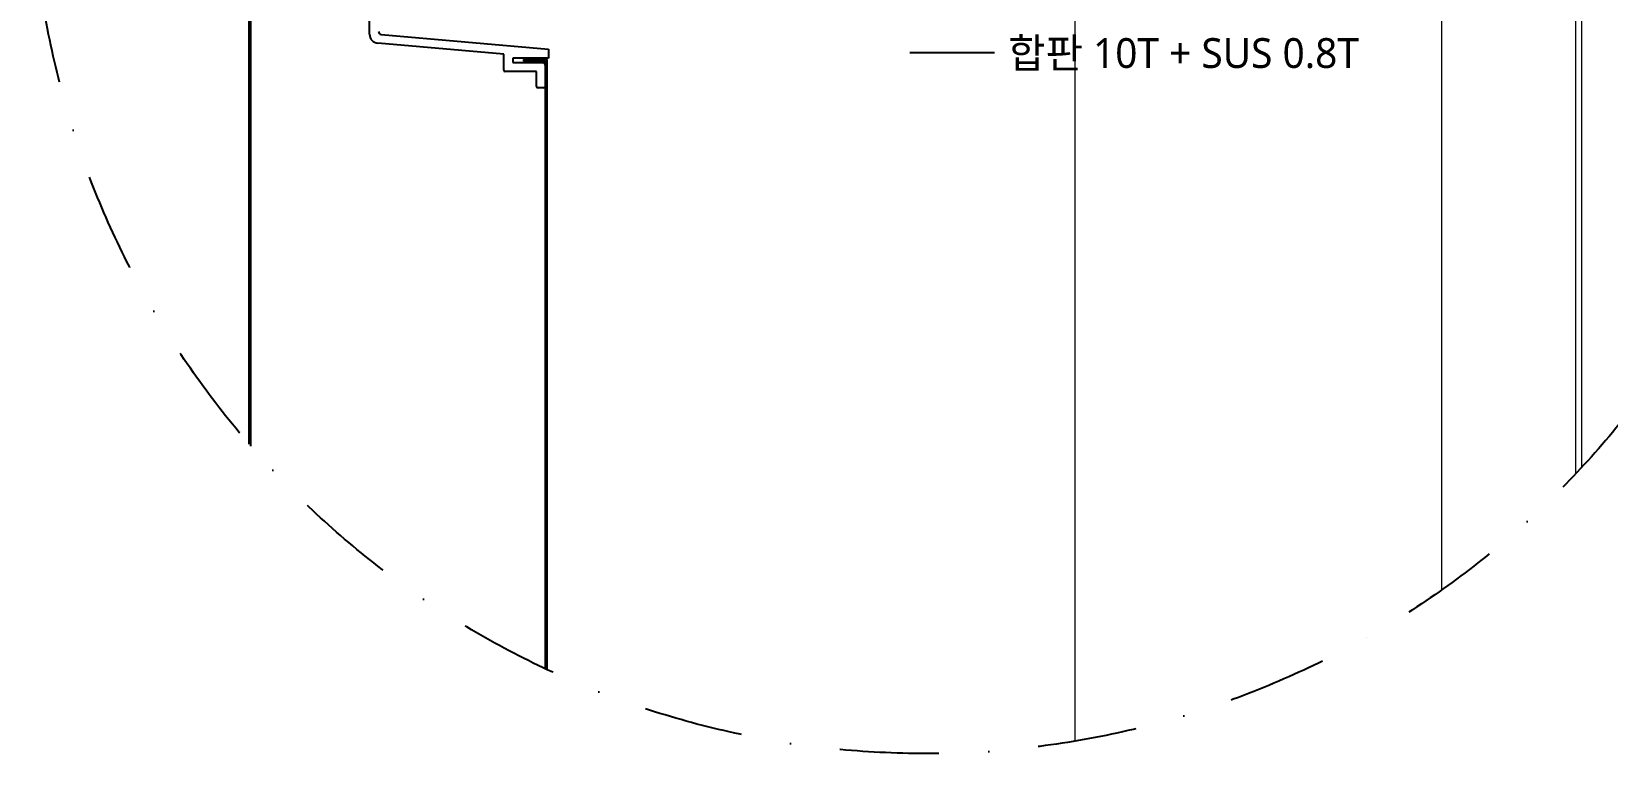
# Model space of a CAD drawing. Header units: millimetres. Extents: x 232323 to 272954, y -5343 to 8721.
# Drawn here: x 249890 to 251476, y -2091 to -1364 of the extents above; entities that cross this region are included whole.
import ezdxf
from ezdxf.enums import TextEntityAlignment as Align

# ---------------------------------------------------------------- set-up
doc = ezdxf.new("R2010")
doc.units = ezdxf.units.MM
doc.header["$MEASUREMENT"] = 0
doc.linetypes.add('DASHDOTX2', pattern=[2, 1, -0.5, 0, -0.5])
doc.layers.get('0').update_dxf_attribs({"linetype": 'CONTINUOUS'})
for name, color, linetype, lineweight in [('A-DWXM-ELEV', 8, 'CONTINUOUS', 18), ('A-ELEV-LIN3', 8, 'CONTINUOUS', 18), ('A-MKXS-LEAD', 7, 'CONTINUOUS', 25), ('A-MKXS-MAK2', 3, 'DASHDOTX2', 25), ('A-XXXX-TXT2', 3, 'CONTINUOUS', 25)]:
    doc.layers.add(name, color=color, linetype=linetype, lineweight=lineweight)
doc.styles.add('맑은고딕', font='malgun.ttf')

msp = doc.modelspace()

# ---------------------------------------------------------------- linework, layer by layer
for p, q in [((250109.4, -1779.4), (250109.4, -1236)), ((250111.2, -1781.5), (250111.2, -1237.8)), ((250230.6, -1366.8), (250230.6, -1345.8)), ((250365.6, -1386.8), (250238.8, -1375.7)), ((250242.3, -1367), (250410.6, -1381.8)), ((250365.6, -1402.8), (250365.6, -1386.8)), ((250374.6, -1390.8), (250374.6, -1395.3)), ((250410.6, -1390.8), (250374.6, -1390.8)), ((250374.6, -1395.3), (250404.6, -1395.3)), ((250385.4, -1392.1), (250385.4, -1393.9)), ((250385.4, -1392.1), (250409.4, -1392.1)), ((250385.4, -1393.9), (250407.6, -1393.9)), ((250407.6, -2005.5), (250407.6, -1393.9)), ((250409.4, -2006.3), (250409.4, -1392.1)), ((250410.6, -1381.8), (250410.6, -1390.8)), ((250398.6, -1404.3), (250367.1, -1404.3)), ((250398.6, -1419.3), (250398.6, -1404.3)), ((250406.1, -1420.8), (250400.1, -1420.8))]:
    msp.add_line(p, q)
for centre, radius, start, end in [((250239.6, -1366.8), 9, 180, 264.9869), ((250242.6, -1364), 3, 180, 264.9869), ((250404.6, -1398.3), 3, 0, 90), ((250367.1, -1402.8), 1.5, 180, 270), ((250400.1, -1419.3), 1.5, 180, 270), ((250406.1, -1419.3), 1.5, 270, 0)]:
    msp.add_arc(centre, radius, start, end)
at = {"layer": 'A-DWXM-ELEV'}
msp.add_lwpolyline([(251444.4, -1809.2), (251444.4, -1290), (251309.4, -1290), (251309.4, -1926.2)], dxfattribs=at)
at = {"layer": 'A-ELEV-LIN3'}
for p, q in [((250940.4, -1281), (250940.4, -2078.4)), ((251450.4, -1281), (251450.4, -1802.8))]:
    msp.add_line(p, q, dxfattribs=at)
at = {"layer": 'A-MKXS-LEAD'}
msp.add_line((250774.3, -1385.2), (250859.6, -1385.2), dxfattribs=at)
msp.add_lwpolyline([(250729.5, -1307.6, 0, 10, 0), (250744.5, -1333.5, 0, 0, 0), (250774.3, -1385.2, 0, 0, 0)], format="xyseb", dxfattribs=at)
at = {"layer": 'A-MKXS-MAK2', "ltscale": 100}
msp.add_circle((250790.4, -1191), 900, dxfattribs=at)

# ---------------------------------------------------------------- texts
at = {"layer": 'A-XXXX-TXT2', "style": '맑은고딕'}
msp.add_text('합판 10T + SUS 0.8T ', height=30, dxfattribs=at).set_placement((250873.2, -1385.7), align=Align.MIDDLE_LEFT)

doc.saveas('drawing.dxf')
